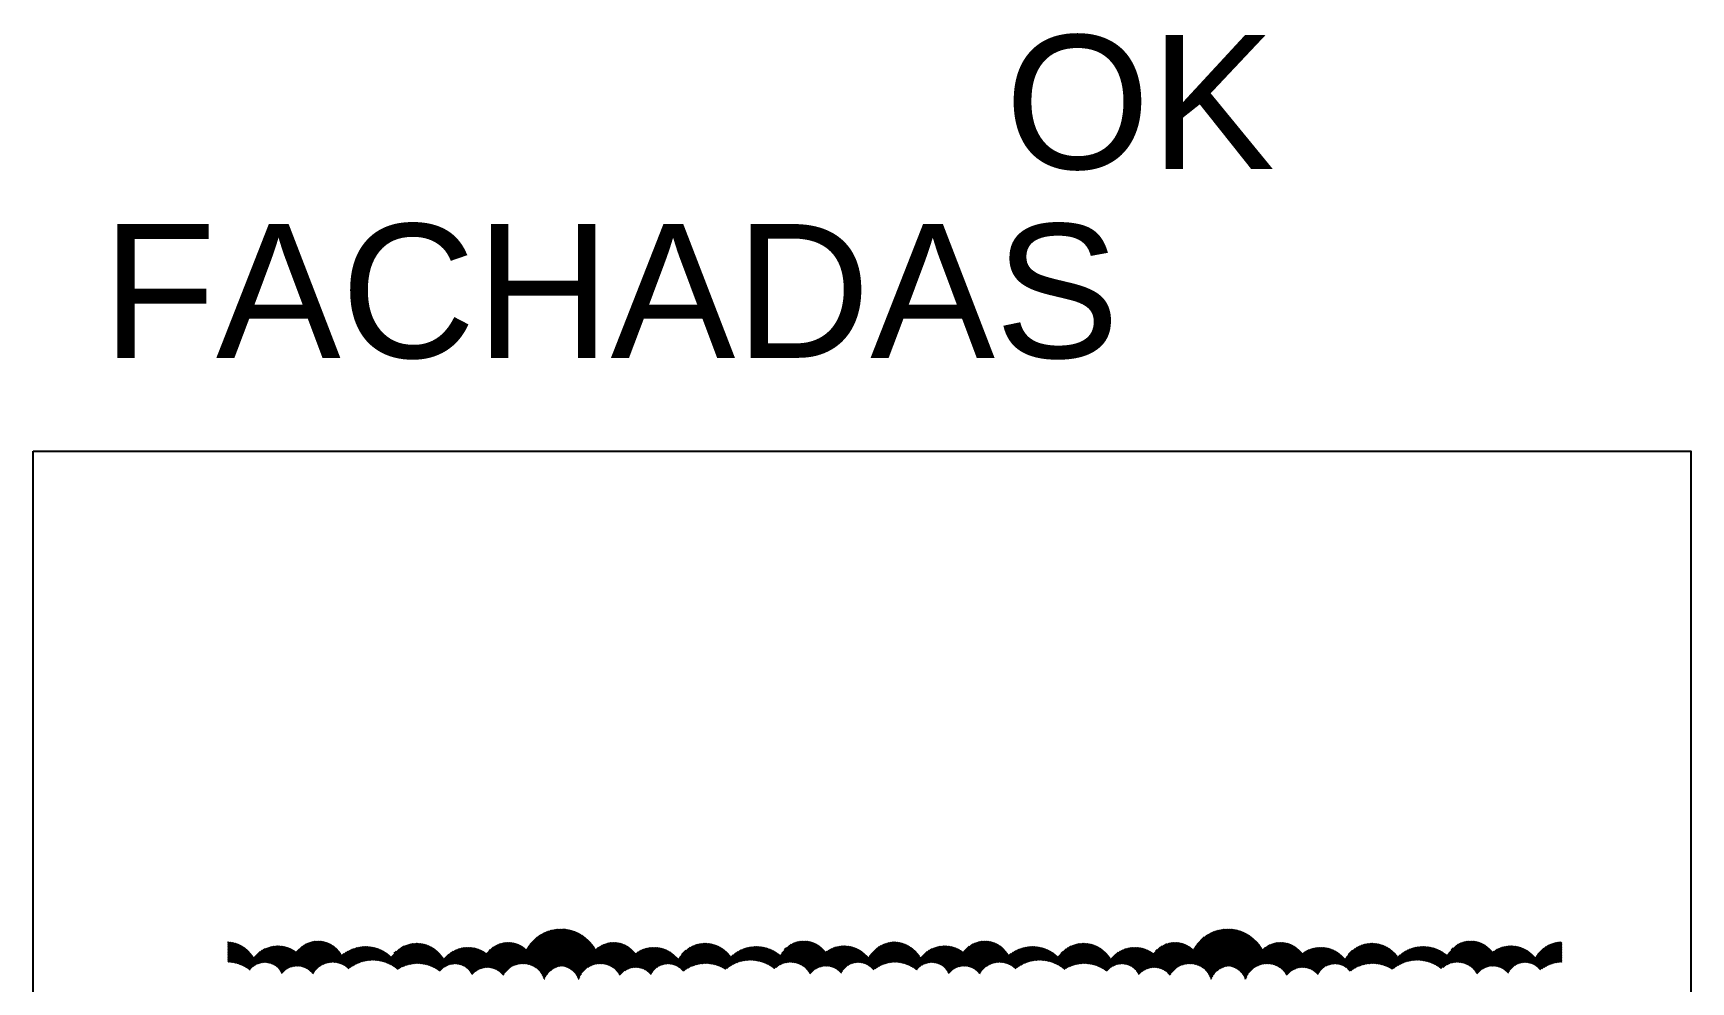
# Model space of a CAD drawing. Header units: metres. Extents: x 2494 to 3558, y 282 to 553.
# Drawn here: x 3019.1 to 3165.3, y 381.9 to 465.6 of the extents above; entities that cross this region are included whole.
import ezdxf

# ---------------------------------------------------------------- set-up
doc = ezdxf.new("R2010")
doc.units = ezdxf.units.M
doc.header["$LTSCALE"] = 7
doc.header["$MEASUREMENT"] = 0
doc.layers.add('HACHURA', color=251, linetype='Continuous')
doc.layers.add('texto', color=3, linetype='Continuous', lineweight=25)
doc.styles.get("Standard").update_dxf_attribs({"font": 'arial.ttf'})
pattern_1 = [(44.99999999999999, (3053.826033920965, 403.8418155636004), (-0.03181980515339463, 0.03181980515339462), [])]
pattern_2 = [(44.99999999999999, (2995.009168805701, 403.8418155636004), (-0.03181980515339463, 0.03181980515339462), [])]

msp = doc.modelspace()

# ---------------------------------------------------------------- hatches: boundary and pattern name
at = {"layer": 'HACHURA', "true_color": 0x86cacb}
h = msp.add_hatch(dxfattribs=at)
h.set_pattern_fill('LINE', color=133, scale=0.36, angle=45, style=0)
h.set_pattern_definition(pattern_2)
edge = h.paths.add_edge_path()
edge.add_line((3036.317342530093, 385.4205403706825), (3036.317342530093, 383.6653033892883))
edge.add_arc((3036.233488618212, 380.4898810134643), 3.176529355038529, 51.127754639268176, 88.48733227799431, ccw=False)
edge.add_arc((3039.553764642373, 381.9822373897644), 1.649857445815464, 24.300266599347026, 143.5281185628953, ccw=False)
edge.add_arc((3042.403383005234, 381.6169351246833), 1.703525874179005, 35.268377546509214, 142.1937737961036, ccw=False)
edge.add_arc((3045.540681244165, 381.6747344936805), 1.976669909527516, 44.83879196038458, 152.0709441103863, ccw=False)
edge.add_arc((3049.072361331922, 380.4867181853065), 3.347046348548879, 49.12215763023579, 129.5233647624322, ccw=False)
edge.add_arc((3053.010639124466, 380.3649895686363), 3.176529355038257, 51.12775463928108, 123.38250655283679, ccw=False)
edge.add_arc((3056.330915148626, 381.8573459449363), 1.649857445815457, 24.30026659933162, 143.5281185628787, ccw=False)
edge.add_arc((3059.180533511487, 381.4920436798547), 1.703525874178998, 35.268377546511886, 142.1937737961035, ccw=False)
edge.add_arc((3062.317831750419, 381.5498430488526), 1.97666990952751, 17.32539143011411, 152.070944110403, ccw=False)
edge.add_arc((3065.989511792332, 381.4293468604467), 1.920421243436135, 97.91074868643182, 158.3297015324089, ccw=False)
edge.add_line((3065.725203519174, 383.3314927247225), (3068.792957895499, 384.6742635758807))
edge.add_arc((3065.719568163746, 383.1036308290412), 3.451465148121113, 27.06896289139647, 151.7502917345903)
edge.add_arc((3061.070593065322, 383.0248115206293), 2.349487069084749, 46.79101626791692, 144.2539729672964)
edge.add_arc((3057.528714554579, 382.2092970597696), 2.731460161433975, 53.23164757021495, 141.6506940215671)
edge.add_arc((3053.004757035122, 382.5644062388375), 2.732716444364119, 29.35514693056167, 145.6170692513448)
edge.add_arc((3048.495259577228, 381.7443453720894), 3.265990114857493, 46.35284495787095, 130.3913176990699)
edge.add_arc((3044.293442559067, 383.1497029654582), 2.3494870690845, 27.42489651442246, 144.2539729672958)
edge.add_arc((3040.751564048325, 382.3341885045977), 2.731460161434279, 53.23164757022867, 141.650694021581)
edge.add_arc((3036.227606528867, 382.6892976836659), 2.732716444364041, 29.3551469305471, 88.11820263238359)
h = msp.add_hatch(dxfattribs=at)
h.set_pattern_fill('LINE', color=133, scale=0.36, angle=45, style=0)
h.set_pattern_definition(pattern_2)
edge = h.paths.add_edge_path()
edge.add_line((3095.134894125499, 385.4215631837737), (3095.134894125499, 383.6663262023795))
edge.add_arc((3095.218748037381, 380.4909038265555), 3.176529355038546, 91.51266772200572, 128.8722453607317)
edge.add_arc((3091.89847201322, 381.9832602028556), 1.649857445815453, 36.47188143710522, 155.6997334006533)
edge.add_arc((3089.048853650359, 381.6179579377745), 1.703525874179, 37.80622620389612, 144.7316224534908)
edge.add_arc((3085.911555411427, 381.6757573067718), 1.976669909527516, 27.92905588961372, 135.1612080396154)
edge.add_arc((3082.379875323671, 380.4877409983978), 3.347046348548882, 50.47663523756764, 130.877842369764)
edge.add_arc((3078.441597531127, 380.3660123817275), 3.17652935503826, 56.61749344716328, 128.872245360719)
edge.add_arc((3075.121321506967, 381.8583687580275), 1.649857445815457, 36.47188143712133, 155.6997334006684)
edge.add_arc((3072.271703144105, 381.4930664929459), 1.703525874178989, 37.80622620389659, 144.7316224534884)
edge.add_arc((3069.134404905173, 381.5508658619438), 1.97666990952751, 27.92905588959703, 162.6746085698859)
edge.add_arc((3065.462724863261, 381.4303696735379), 1.920421243436135, 21.6702984675911, 82.08925131356824)
edge.add_line((3065.727033136418, 383.3325155378137), (3062.692544174393, 384.7474790588098))
edge.add_arc((3065.730311719426, 383.1024161515506), 3.454600356987085, 28.26389693804549, 151.5628247046064, ccw=False)
edge.add_arc((3070.381643590271, 383.0258343337205), 2.349487069084744, 35.746027032703694, 133.2089837320832, ccw=False)
edge.add_arc((3073.923522101014, 382.2103198728608), 2.731460161433986, 38.34930597843288, 126.76835242978501, ccw=False)
edge.add_arc((3078.447479620471, 382.5654290519287), 2.732716444364127, 34.382930748655326, 150.6448530694384, ccw=False)
edge.add_arc((3082.956977078365, 381.7453681851806), 3.265990114857495, 49.6086823009303, 133.6471550421292, ccw=False)
edge.add_arc((3087.158794096525, 383.1507257785494), 2.3494870690845, 35.746027032704205, 152.5751034855776, ccw=False)
edge.add_arc((3090.700672607267, 382.3352113176889), 2.731460161434274, 38.34930597841878, 126.7683524297712, ccw=False)
edge.add_arc((3095.224630126726, 382.6903204967571), 2.732716444364049, 91.88179736761663, 150.644853069453, ccw=False)
h = msp.add_hatch(dxfattribs=at)
h.set_pattern_fill('LINE', color=133, scale=0.36, angle=45, style=0)
h.set_pattern_definition(pattern_1)
edge = h.paths.add_edge_path()
edge.add_line((3095.134207645357, 385.4205403706825), (3095.134207645357, 383.6653033892883))
edge.add_arc((3095.050353733475, 380.4898810134643), 3.176529355038529, 51.127754639268176, 88.48733227799431, ccw=False)
edge.add_arc((3098.370629757636, 381.9822373897644), 1.649857445815464, 24.300266599347026, 143.5281185628953, ccw=False)
edge.add_arc((3101.220248120497, 381.6169351246833), 1.703525874179005, 35.268377546509214, 142.1937737961036, ccw=False)
edge.add_arc((3104.357546359429, 381.6747344936805), 1.976669909527516, 44.83879196038458, 152.0709441103863, ccw=False)
edge.add_arc((3107.889226447186, 380.4867181853065), 3.347046348548879, 49.12215763023579, 129.5233647624322, ccw=False)
edge.add_arc((3111.827504239729, 380.3649895686363), 3.176529355038257, 51.12775463928108, 123.38250655283679, ccw=False)
edge.add_arc((3115.14778026389, 381.8573459449363), 1.649857445815457, 24.30026659933162, 143.5281185628787, ccw=False)
edge.add_arc((3117.997398626751, 381.4920436798547), 1.703525874178998, 35.268377546511886, 142.1937737961035, ccw=False)
edge.add_arc((3121.134696865683, 381.5498430488526), 1.97666990952751, 17.32539143011411, 152.070944110403, ccw=False)
edge.add_arc((3124.806376907595, 381.4293468604467), 1.920421243436135, 97.91074868643182, 158.3297015324089, ccw=False)
edge.add_line((3124.542068634438, 383.3314927247225), (3127.609823010763, 384.6742635758807))
edge.add_arc((3124.536433279009, 383.1036308290412), 3.451465148121113, 27.06896289139647, 151.7502917345903)
edge.add_arc((3119.887458180585, 383.0248115206293), 2.349487069084749, 46.79101626791692, 144.2539729672964)
edge.add_arc((3116.345579669842, 382.2092970597696), 2.731460161433975, 53.23164757021495, 141.6506940215671)
edge.add_arc((3111.821622150385, 382.5644062388375), 2.732716444364119, 29.35514693056167, 145.6170692513448)
edge.add_arc((3107.312124692491, 381.7443453720894), 3.265990114857493, 46.35284495787095, 130.3913176990699)
edge.add_arc((3103.110307674331, 383.1497029654582), 2.3494870690845, 27.42489651442246, 144.2539729672958)
edge.add_arc((3099.568429163589, 382.3341885045977), 2.731460161434279, 53.23164757022867, 141.650694021581)
edge.add_arc((3095.044471644131, 382.6892976836659), 2.732716444364041, 29.3551469305471, 88.11820263238359)
h = msp.add_hatch(dxfattribs=at)
h.set_pattern_fill('LINE', color=133, scale=0.36, angle=45, style=0)
h.set_pattern_definition(pattern_1)
edge = h.paths.add_edge_path()
edge.add_line((3153.951759240763, 385.4215631837737), (3153.951759240763, 383.6663262023795))
edge.add_arc((3154.035613152645, 380.4909038265555), 3.176529355038546, 91.51266772200572, 128.8722453607317)
edge.add_arc((3150.715337128483, 381.9832602028556), 1.649857445815453, 36.47188143710522, 155.6997334006533)
edge.add_arc((3147.865718765623, 381.6179579377745), 1.703525874179, 37.80622620389612, 144.7316224534908)
edge.add_arc((3144.728420526691, 381.6757573067718), 1.976669909527516, 27.92905588961372, 135.1612080396154)
edge.add_arc((3141.196740438934, 380.4877409983978), 3.347046348548882, 50.47663523756764, 130.877842369764)
edge.add_arc((3137.25846264639, 380.3660123817275), 3.17652935503826, 56.61749344716328, 128.872245360719)
edge.add_arc((3133.93818662223, 381.8583687580275), 1.649857445815457, 36.47188143712133, 155.6997334006684)
edge.add_arc((3131.088568259369, 381.4930664929459), 1.703525874178989, 37.80622620389659, 144.7316224534884)
edge.add_arc((3127.951270020437, 381.5508658619438), 1.97666990952751, 27.92905588959703, 162.6746085698859)
edge.add_arc((3124.279589978524, 381.4303696735379), 1.920421243436135, 21.6702984675911, 82.08925131356824)
edge.add_line((3124.543898251682, 383.3325155378137), (3121.509409289657, 384.7474790588098))
edge.add_arc((3124.54717683469, 383.1024161515506), 3.454600356987085, 28.26389693804549, 151.5628247046064, ccw=False)
edge.add_arc((3129.198508705535, 383.0258343337205), 2.349487069084744, 35.746027032703694, 133.2089837320832, ccw=False)
edge.add_arc((3132.740387216278, 382.2103198728608), 2.731460161433986, 38.34930597843288, 126.76835242978501, ccw=False)
edge.add_arc((3137.264344735735, 382.5654290519287), 2.732716444364127, 34.382930748655326, 150.6448530694384, ccw=False)
edge.add_arc((3141.773842193628, 381.7453681851806), 3.265990114857495, 49.6086823009303, 133.6471550421292, ccw=False)
edge.add_arc((3145.975659211789, 383.1507257785494), 2.3494870690845, 35.746027032704205, 152.5751034855776, ccw=False)
edge.add_arc((3149.517537722531, 382.3352113176889), 2.731460161434274, 38.34930597841878, 126.7683524297712, ccw=False)
edge.add_arc((3154.041495241989, 382.6903204967571), 2.732716444364049, 91.88179736761663, 150.644853069453, ccw=False)

# ---------------------------------------------------------------- linework, layer by layer
msp.add_lwpolyline([(3019.131737298457, 428.6954539621031), (3165.339199724535, 428.6954539621031), (3165.339199724535, 282.4879915360253), (3019.131737298457, 282.4879915360253)], close=True)

# ---------------------------------------------------------------- texts
at = {"layer": 'texto', "insert": (3104.832579833997, 465.3843313093073), "char_height": 11.80130069461588, "width": 301.2328995727842, "attachment_point": 1}
msp.add_mtext('OK', dxfattribs=at)
at = {"layer": 'texto', "color": 7, "insert": (3025.189508971931, 448.7289665302085), "char_height": 11.80130069461588, "width": 301.2328995727842, "attachment_point": 1}
msp.add_mtext('FACHADAS', dxfattribs=at)

doc.saveas('drawing.dxf')
